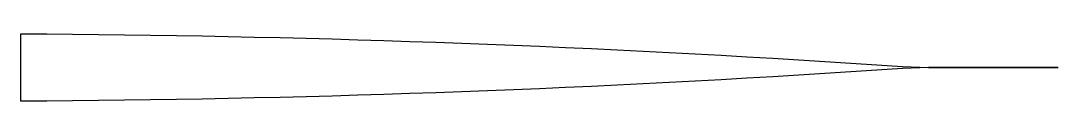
# Model space of a CAD drawing. Header units: metres. Extents: x 55.9 to 104.5, y -1.6 to 1.6.
import ezdxf

# ---------------------------------------------------------------- set-up
doc = ezdxf.new("R2010")
doc.units = ezdxf.units.M

msp = doc.modelspace()

# ---------------------------------------------------------------- linework, layer by layer
msp.add_lwpolyline([(55.863, 1.581), (57.08, 1.573), (58.296, 1.563), (59.513, 1.55), (60.729, 1.536), (61.946, 1.519), (63.162, 1.5), (64.379, 1.478), (65.596, 1.454), (66.812, 1.429), (68.029, 1.4), (69.245, 1.37), (70.462, 1.337), (71.679, 1.302), (72.895, 1.265), (74.112, 1.225), (75.328, 1.183), (76.545, 1.139), (77.761, 1.093), (78.978, 1.044), (80.195, 0.993), (81.411, 0.94), (82.628, 0.885), (83.844, 0.827), (85.061, 0.767), (86.278, 0.705), (87.494, 0.641), (88.711, 0.574), (89.927, 0.505), (91.144, 0.434), (92.36, 0.36), (93.577, 0.284), (94.794, 0.206), (96.01, 0.126), (97.227, 0.043), (98.443, 0), (99.66, 0), (100.877, 0), (102.093, 0), (103.31, 0), (104.526, 0), (104.526, 0), (103.31, 0), (102.093, 0), (100.877, 0), (99.66, 0), (98.443, 0), (97.227, -0.043), (96.01, -0.126), (94.794, -0.206), (93.577, -0.284), (92.36, -0.36), (91.144, -0.434), (89.927, -0.505), (88.711, -0.574), (87.494, -0.641), (86.278, -0.705), (85.061, -0.767), (83.844, -0.827), (82.628, -0.885), (81.411, -0.94), (80.195, -0.993), (78.978, -1.044), (77.761, -1.093), (76.545, -1.139), (75.328, -1.183), (74.112, -1.225), (72.895, -1.265), (71.679, -1.302), (70.462, -1.337), (69.245, -1.37), (68.029, -1.4), (66.812, -1.429), (65.596, -1.454), (64.379, -1.478), (63.162, -1.5), (61.946, -1.519), (60.729, -1.536), (59.513, -1.55), (58.296, -1.563), (57.08, -1.573), (55.863, -1.581)], close=True)

doc.saveas('drawing.dxf')
